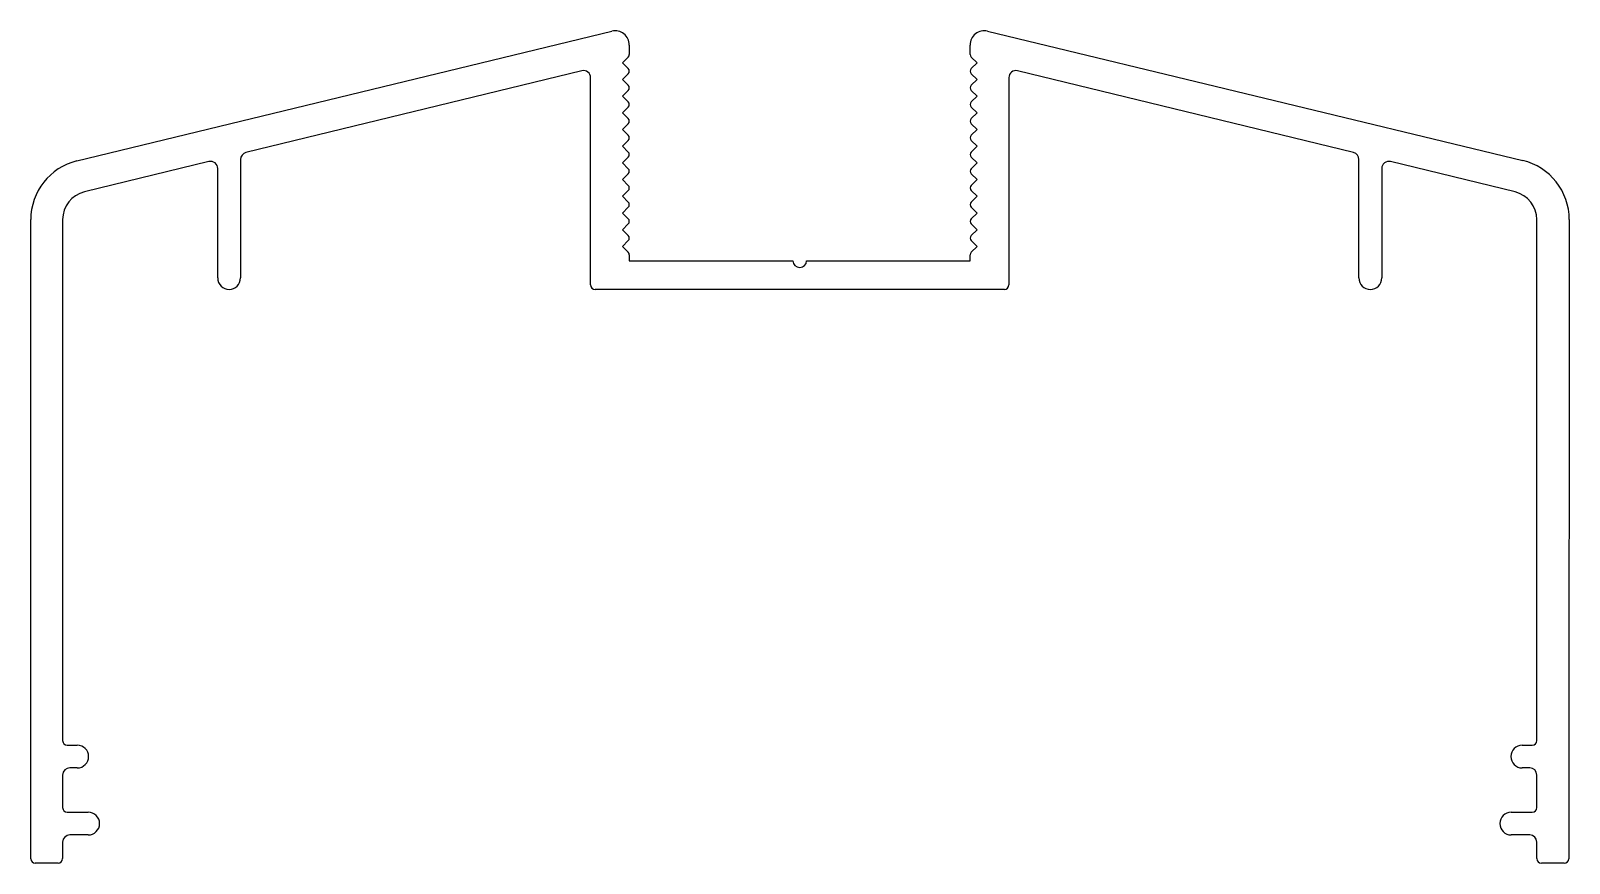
# Model space of a CAD drawing. Extents: x -43.9 to 41.8, y 4.5 to 50.9.
import ezdxf

# ---------------------------------------------------------------- set-up
doc = ezdxf.new("R2010")
doc.units = 0
doc.layers.get('0').update_dxf_attribs({"linetype": 'CONTINUOUS'})

msp = doc.modelspace()

# ---------------------------------------------------------------- linework, layer by layer
for p, q in [((-41.363, 43.629), (-11.538, 50.863)), ((9.4, 50.863), (39.232, 43.658)), ((-10.569, 50.089), (-10.569, 49.564)), ((8.431, 49.564), (8.431, 50.089)), ((-10.628, 49.42), (-10.95, 49.099)), ((-10.95, 49.099), (-10.628, 48.777)), ((8.812, 49.099), (8.49, 49.42)), ((8.49, 48.777), (8.812, 49.099)), ((-13.212, 48.659), (-31.937, 44.096)), ((-12.728, 36.723), (-12.728, 48.272)), ((-10.628, 48.49), (-10.95, 48.169)), ((-10.95, 48.169), (-10.628, 47.847)), ((8.812, 48.169), (8.49, 48.49)), ((8.49, 47.847), (8.812, 48.169)), ((10.59, 48.272), (10.59, 36.723)), ((29.799, 44.096), (11.074, 48.659)), ((-10.628, 47.56), (-10.95, 47.238)), ((-10.95, 47.238), (-10.628, 46.917)), ((8.812, 47.238), (8.49, 47.56)), ((8.49, 46.917), (8.812, 47.238)), ((-10.628, 46.629), (-10.95, 46.308)), ((-10.95, 46.308), (-10.628, 45.986)), ((8.812, 46.308), (8.49, 46.629)), ((8.49, 45.986), (8.812, 46.308)), ((-10.628, 45.699), (-10.95, 45.378)), ((8.812, 45.378), (8.49, 45.699)), ((-10.95, 45.378), (-10.628, 45.056)), ((-10.628, 44.769), (-10.95, 44.447)), ((8.49, 45.056), (8.812, 45.378)), ((8.812, 44.447), (8.49, 44.769)), ((-10.95, 44.447), (-10.628, 44.126)), ((-10.628, 43.838), (-10.95, 43.517)), ((8.49, 44.126), (8.812, 44.447)), ((8.812, 43.517), (8.49, 43.838)), ((-34.001, 43.593), (-40.942, 41.902)), ((-33.51, 37.104), (-33.51, 43.208)), ((-32.24, 43.71), (-32.24, 37.104)), ((-10.95, 43.517), (-10.628, 43.195)), ((-10.628, 42.908), (-10.95, 42.587)), ((8.49, 43.195), (8.812, 43.517)), ((8.812, 42.587), (8.49, 42.908)), ((30.102, 37.104), (30.102, 43.71)), ((31.372, 43.208), (31.372, 37.104)), ((38.804, 41.902), (31.862, 43.593)), ((-10.95, 42.587), (-10.628, 42.265)), ((8.49, 42.265), (8.812, 42.587)), ((-10.628, 41.978), (-10.95, 41.656)), ((-10.95, 41.656), (-10.628, 41.335)), ((8.812, 41.656), (8.49, 41.978)), ((8.49, 41.335), (8.812, 41.656)), ((-43.932, 4.737), (-43.932, 40.359)), ((-42.154, 40.359), (-42.154, 11.323)), ((-10.628, 41.047), (-10.95, 40.726)), ((-10.95, 40.726), (-10.628, 40.404)), ((8.812, 40.726), (8.49, 41.047)), ((8.49, 40.404), (8.812, 40.726)), ((40.015, 11.323), (40.015, 40.359)), ((41.823, 40.359), (41.795, 4.737)), ((-10.628, 40.117), (-10.95, 39.796)), ((-10.95, 39.796), (-10.628, 39.474)), ((8.812, 39.796), (8.49, 40.117)), ((8.49, 39.474), (8.812, 39.796)), ((-10.628, 39.187), (-10.95, 38.865)), ((-10.95, 38.865), (-10.628, 38.544)), ((8.812, 38.865), (8.49, 39.187)), ((8.49, 38.544), (8.812, 38.865)), ((-10.569, 38.4), (-10.569, 38.069)), ((-10.569, 38.069), (-1.45, 38.069)), ((-0.688, 38.069), (8.431, 38.069)), ((8.431, 38.069), (8.431, 38.4)), ((10.336, 36.469), (-12.474, 36.469)), ((-41.9, 11.069), (-41.341, 11.069)), ((-40.706, 10.434), (-40.706, 10.434)), ((38.568, 10.434), (38.568, 10.434)), ((39.203, 11.069), (39.761, 11.069)), ((-41.341, 9.799), (-41.757, 9.799)), ((39.619, 9.799), (39.203, 9.799)), ((-42.154, 9.402), (-42.154, 7.586)), ((40.015, 7.586), (40.015, 9.402)), ((-41.9, 7.332), (-40.731, 7.332)), ((38.593, 7.332), (39.761, 7.332)), ((-40.731, 6.062), (-41.757, 6.062)), ((-40.096, 6.697), (-40.096, 6.697)), ((37.958, 6.697), (37.958, 6.697)), ((39.619, 6.062), (38.593, 6.062)), ((-42.154, 5.665), (-42.154, 4.741)), ((40.015, 4.741), (40.015, 5.665)), ((-42.408, 4.487), (-43.682, 4.487)), ((41.545, 4.487), (40.269, 4.487))]:
    msp.add_line(p, q)
for centre, radius, start, end in [((-11.362, 50.089), 0.794, 0, 102.80152), ((9.224, 50.089), 0.794, 77.19848, 180), ((-10.772, 49.564), 0.203, 315, 0), ((8.634, 49.564), 0.203, 180, 225), ((-13.125, 48.272), 0.397, 360, 102.80152), ((-10.772, 48.634), 0.203, 315, 45), ((8.634, 48.634), 0.203, 135, 225), ((10.986, 48.272), 0.397, 77.19848, 180), ((-10.772, 47.703), 0.203, 315, 45), ((8.634, 47.703), 0.203, 135, 225), ((-10.772, 46.773), 0.203, 315, 45), ((8.634, 46.773), 0.203, 135, 225), ((-10.772, 45.843), 0.203, 315, 45), ((8.634, 45.843), 0.203, 135, 225), ((-10.772, 44.912), 0.203, 315, 45), ((8.634, 44.912), 0.203, 135, 225), ((-31.843, 43.71), 0.397, 103.69573, 180), ((-10.772, 43.982), 0.203, 315, 45), ((8.634, 43.982), 0.203, 135, 225), ((29.705, 43.71), 0.397, 360, 76.30427), ((-40.566, 40.359), 3.365, 103.69573, 180), ((-33.907, 43.208), 0.397, 360, 103.69573), ((-10.772, 43.052), 0.203, 315, 45), ((8.634, 43.052), 0.203, 135, 225), ((31.769, 43.208), 0.397, 76.30427, 180), ((38.428, 40.359), 3.395, 360, 76.30427), ((-10.772, 42.121), 0.203, 315, 45), ((8.634, 42.121), 0.203, 135, 225), ((-40.566, 40.359), 1.588, 103.69573, 180), ((-10.772, 41.191), 0.203, 315, 45), ((8.634, 41.191), 0.203, 135, 225), ((38.428, 40.359), 1.587, 360, 76.30427), ((-10.772, 40.261), 0.203, 315, 45), ((8.634, 40.261), 0.203, 135, 225), ((-10.772, 39.33), 0.203, 315, 45), ((8.634, 39.33), 0.203, 135, 225), ((-10.772, 38.4), 0.203, 360, 45), ((-1.069, 38.069), 0.381, 180, 360), ((8.634, 38.4), 0.203, 135, 180), ((-32.875, 37.104), 0.635, 180, 360), ((30.737, 37.104), 0.635, 180, 0), ((-12.474, 36.723), 0.254, 180, 270), ((10.336, 36.723), 0.254, 270, 0), ((-41.9, 11.323), 0.254, 180, 270), ((39.761, 11.323), 0.254, 270, 360), ((-41.341, 10.434), 0.635, 0, 90), ((-41.341, 10.434), 0.635, 270, 360), ((39.203, 10.434), 0.635, 90, 180), ((39.203, 10.434), 0.635, 180, 270), ((-41.757, 9.402), 0.397, 90, 180), ((39.619, 9.402), 0.397, 360, 90), ((-41.9, 7.586), 0.254, 180, 270), ((-40.731, 6.697), 0.635, 0, 90), ((38.593, 6.697), 0.635, 90, 180), ((39.761, 7.586), 0.254, 270, 0), ((-41.757, 5.665), 0.397, 90, 180), ((-40.731, 6.697), 0.635, 270, 360), ((38.593, 6.697), 0.635, 180, 270), ((39.619, 5.665), 0.397, 0, 90), ((-43.682, 4.737), 0.25, 180, 270), ((-42.408, 4.741), 0.254, 270, 0), ((40.269, 4.741), 0.254, 180, 270), ((41.545, 4.737), 0.25, 270, 359.95457)]:
    msp.add_arc(centre, radius, start, end)

doc.saveas('drawing.dxf')
